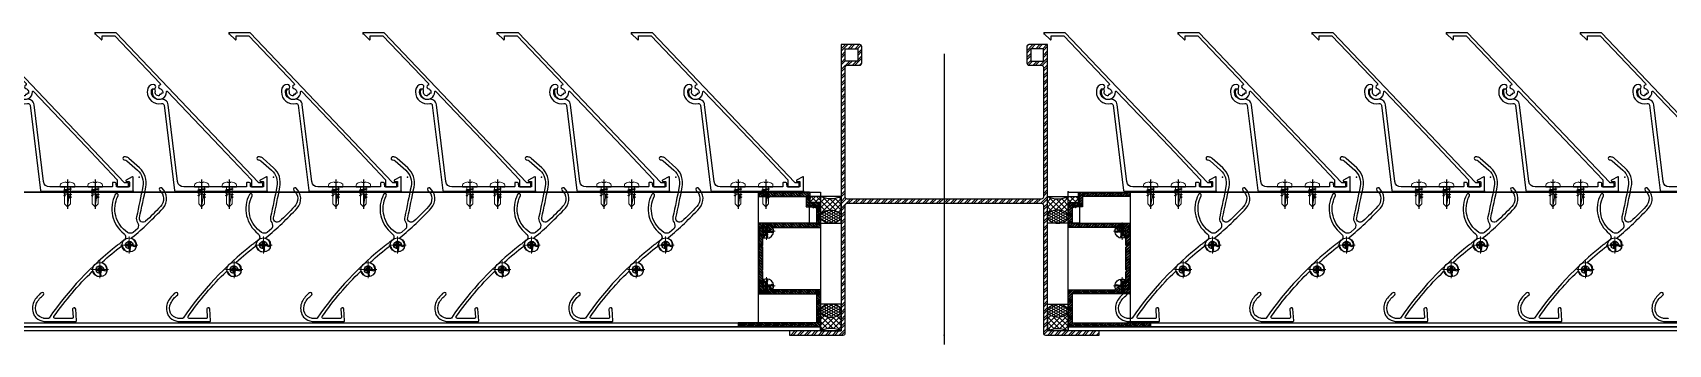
# Model space of a CAD drawing. Header units: millimetres. Extents: x -1379 to 1385823, y -4884429 to 548763.
# Drawn here: x 406827 to 407620, y -2330129 to -2329977 of the extents above; entities that cross this region are included whole.
import ezdxf

# ---------------------------------------------------------------- set-up
doc = ezdxf.new("R2010")
doc.units = ezdxf.units.MM
doc.set_wipeout_variables(frame=1)
doc.linetypes.add('CENTER', pattern=[50.8, 31.75, -6.35, 6.35, -6.35])
for name, color, linetype in [('010 - ASPG_ACCESSORIES_MAIN_COLOR_1', 7, 'Continuous'), ('010 - ASPG_EXTR_DEF_SUB', 7, 'Continuous'), ('010 - ASPG_EXTR_MAIN_COLOR_2', 7, 'Continuous'), ('010 - ASPG_FASTERN_DEF_SUB', 7, 'Continuous'), ('010 - ASPG_FRAMING_CUT_COLOR_4', 7, 'Continuous'), ('010 - ASPG_FRAMING_DEF_SUB', 7, 'Continuous'), ('010 - ASPG_FRAMING_HATCH_', 7, 'Continuous'), ('010 - ASPG_FRAMING_MAIN_COLOR_2', 7, 'Continuous'), ('010 - ASPG_FRAMING_SUB_COLOR_2', 7, 'Continuous'), ('010 - ASPG_FRAMING_WIPEOUT_', 7, 'Continuous'), ('BOLT & SCREW', 7, 'Continuous'), ('Center Line', 7, 'CENTER')]:
    doc.layers.add(name, color=color, linetype=linetype)
doc.layers.add('12-GRID', color=7, linetype='CENTER', lineweight=13)
doc.layers.add('SCREW', color=7, linetype='Continuous', lineweight=5)
pattern_1 = [(270, (1257419.24324, -520041.6224), (0.65495992507, -1.1344238721), [0.7562825814, -1.5125651628]), (30, (1257419.24324, -520041.6224), (0.65495992936, 1.1344238696), [0.7562825814, -1.5125651628]), (330, (1257419.24324, -520041.6224), (1.30991985442, -2.48e-09), [-1.5125651628, 0.7562825814])]
pattern_2 = [(315, (1257419.4929, -520021.6224), (1.3369313545, 1.3369313545), []), (45, (1257419.4929, -520021.6224), (-1.3369313545, 1.3369313545), [])]
pattern_3 = [(270, (1257419.4425, -520043.9224), (0.65495992507, -1.1344238721), [0.7562825814, -1.5125651628]), (30, (1257419.4425, -520043.9224), (0.65495992936, 1.1344238696), [0.7562825814, -1.5125651628]), (330, (1257419.4425, -520043.9224), (1.30991985442, -2.48e-09), [-1.5125651628, 0.7562825814])]
pattern_4 = [(315, (1257419.1929, -520023.9224), (1.3369313545, 1.3369313545), []), (45, (1257419.1929, -520023.9224), (-1.3369313545, 1.3369313545), [])]

# ---------------------------------------------------------------- blocks, each defined once
blk = doc.blocks.new('*U3530')
at = {"layer": '12-GRID', "color": 7, "linetype": 'CENTER'}
for p, q in [((0, -6.2), (0, 2.2)), ((-4.2, -2), (4.2, -2))]:
    blk.add_line(p, q, dxfattribs=at)
at = {"layer": 'BOLT & SCREW', "color": 7}
for p, q in [((-0.55, -1.77), (-1.77, -1.56)), ((-0.55, -2.23), (-1.77, -2.44)), ((-0.46, -1.77), (-0.88, -1.56)), ((-0.46, -2.23), (-0.88, -2.44)), ((-0.23, -1.45), (-0.44, -0.23)), ((-0.23, -1.54), (-0.44, -1.12)), ((-0.23, -2.46), (-0.44, -2.88)), ((-0.23, -2.55), (-0.44, -3.77)), ((0.23, -1.45), (0.44, -0.23)), ((0.23, -1.54), (0.44, -1.12)), ((0.44, -2.88), (0.23, -2.46)), ((0.23, -2.55), (0.44, -3.77)), ((0.46, -1.77), (0.88, -1.56)), ((0.46, -2.23), (0.88, -2.44)), ((0.55, -1.77), (1.77, -1.56)), ((0.55, -2.23), (1.77, -2.44))]:
    blk.add_line(p, q, dxfattribs=at)
for points in [[(-1.77, -1.56), (-0.88, -1.56, 0.414214), (-0.44, -1.12), (-0.44, -0.23), (0.44, -0.23), (0.44, -1.12, 0.414214), (0.88, -1.56), (1.77, -1.56), (1.77, -2.44), (0.88, -2.44, 0.414214), (0.44, -2.88), (0.44, -3.77), (-0.44, -3.77), (-0.44, -2.88, 0.414214), (-0.88, -2.44), (-1.77, -2.44)], [(0.23, -2.46, -0.414214), (0.46, -2.23), (0.55, -2.23), (0.55, -1.77), (0.46, -1.77, -0.414214), (0.23, -1.54), (0.23, -1.45), (-0.23, -1.45), (-0.23, -1.54, -0.414214), (-0.46, -1.77), (-0.55, -1.77), (-0.55, -2.23), (-0.46, -2.23, -0.414214), (-0.23, -2.46), (-0.23, -2.55), (0.23, -2.55)]]:
    blk.add_lwpolyline(points, format="xyb", close=True, dxfattribs=at)
blk.add_circle((0, -2), 3.5, dxfattribs=at)
blk = doc.blocks.new('000_ASPG_TYP_FILES_20260218-010703_FRAME_EXTR_')
at = {"layer": '010 - ASPG_FRAMING_HATCH_'}
h = blk.add_hatch(dxfattribs=at)
h.set_pattern_fill('ANSI32', scale=0.1, angle=180)
edge = h.paths.add_edge_path()
edge.add_line((2, 16), (2, 2))
edge.add_line((2, 2), (39.7, 2))
edge.add_arc((39.7, 1.7), 0.3, 0, 90, ccw=False)
edge.add_line((40, 1.7), (40, 0.3))
edge.add_arc((39.7, 0.3), 0.3, -90, 0, ccw=False)
edge.add_line((39.7, 0), (0.3, 0))
edge.add_arc((0.3, 0.3), 0.3, 180, 270, ccw=False)
edge.add_line((0, 0.3), (0, 17.7))
edge.add_arc((0.3, 17.7), 0.3, 90, 180, ccw=False)
edge.add_line((0.3, 18), (22.56, 18))
edge.add_arc((22.56, 18.5), 0.5, 270, 380.20955)
edge.add_arc((26.17, 19.83), 3.35, 182.06379, 200.20955, ccw=False)
edge.add_arc((23.58, 19.74), 0.76, 2.06379, 182.06379, ccw=False)
edge.add_arc((26.17, 19.83), 1.83, 182.06379, 447.93621)
edge.add_arc((26.26, 22.42), 0.76, 87.93621, 267.93621, ccw=False)
edge.add_arc((26.17, 19.83), 3.35, 69.79045, 87.93621, ccw=False)
edge.add_arc((27.5, 23.44), 0.5, 249.79045, 360)
edge.add_line((28, 23.44), (28, 26.68))
edge.add_line((28, 26.68), (28.5, 27.18))
edge.add_line((28.5, 27.18), (28, 27.68))
edge.add_line((28, 27.68), (28, 38.62))
edge.add_line((28, 38.62), (28.5, 39.12))
edge.add_line((28.5, 39.12), (28, 39.62))
edge.add_line((28, 39.62), (28, 42.86))
edge.add_arc((27.5, 42.86), 0.5, 0, 110.20955)
edge.add_arc((26.17, 46.47), 3.35, 272.06379, 290.20955, ccw=False)
edge.add_arc((26.26, 43.88), 0.76, 92.06379, 272.06379, ccw=False)
edge.add_arc((26.17, 46.47), 1.83, 272.06379, 537.93621)
edge.add_arc((23.58, 46.56), 0.76, 177.93621, 357.93621, ccw=False)
edge.add_arc((26.17, 46.47), 3.35, 159.79045, 177.93621, ccw=False)
edge.add_arc((22.56, 47.8), 0.5, 339.79045, 450)
edge.add_line((22.56, 48.3), (0.3, 48.3))
edge.add_arc((0.3, 48.6), 0.3, 180, 270, ccw=False)
edge.add_line((0, 48.6), (0, 60))
edge.add_arc((0.3, 60), 0.3, 90, 180, ccw=False)
edge.add_line((0.3, 60.3), (5, 60.3))
edge.add_line((5, 60.3), (5, 65))
edge.add_arc((5.3, 65), 0.3, 90, 180, ccw=False)
edge.add_line((5.3, 65.3), (30, 65.3))
edge.add_line((30, 65.3), (30, 63.6))
edge.add_arc((29.7, 63.6), 0.3, -90, 0, ccw=False)
edge.add_line((29.7, 63.3), (7.3, 63.3))
edge.add_arc((7.3, 63), 0.3, 90, 180)
edge.add_line((7, 63), (7, 58.3))
edge.add_line((7, 58.3), (2.3, 58.3))
edge.add_arc((2.3, 58), 0.3, 90, 180)
edge.add_line((2, 58), (2, 50.6))
edge.add_arc((2.3, 50.6), 0.3, 180, 270)
edge.add_line((2.3, 50.3), (29.7, 50.3))
edge.add_arc((29.7, 50), 0.3, 0, 90, ccw=False)
edge.add_line((30, 50), (30, 26.68))
edge.add_line((30, 26.68), (30, 16.3))
edge.add_arc((29.7, 16.3), 0.3, -90, 0, ccw=False)
edge.add_line((29.7, 16), (2, 16))
at = {"layer": '010 - ASPG_FRAMING_CUT_COLOR_4', "color": 7}
blk.add_lwpolyline([(2, 16), (2, 2), (39.7, 2, -0.414214), (40, 1.7), (40, 0.3, -0.414214), (39.7, 0), (0.3, 0, -0.414214), (0, 0.3), (0, 17.7, -0.414214), (0.3, 18), (22.56, 18, 0.52173), (23.03, 18.67, -0.079342), (22.82, 19.71, -1), (24.34, 19.76, 2.296346), (26.24, 21.66, -1), (26.29, 23.18, -0.079342), (27.33, 22.97, 0.52173), (28, 23.44), (28, 26.68), (28.5, 27.18), (28, 27.68), (28, 38.62), (28.5, 39.12), (28, 39.62), (28, 42.86, 0.52173), (27.33, 43.33, -0.079342), (26.29, 43.12, -1), (26.24, 44.64, 2.296346), (24.34, 46.54, -1), (22.82, 46.59, -0.079342), (23.03, 47.63, 0.52173), (22.56, 48.3), (0.3, 48.3, -0.414214), (0, 48.6), (0, 60, -0.414214), (0.3, 60.3), (5, 60.3), (5, 65, -0.414214), (5.3, 65.3), (30, 65.3), (30, 63.6, -0.414214), (29.7, 63.3), (7.3, 63.3, 0.414214), (7, 63), (7, 58.3), (2.3, 58.3, 0.414214), (2, 58), (2, 50.6, 0.414214), (2.3, 50.3), (29.7, 50.3, -0.414214), (30, 50), (30, 26.68), (30, 16.3, -0.414214), (29.7, 16)], format="xyb", close=True, dxfattribs=at)
at = {"color": 7}
for p in [(26.17, 48.47), (26.17, 21.83)]:
    blk.add_blockref('*U3530', p, dxfattribs=at)
blk = doc.blocks.new('*U3143')
at = {"layer": '010 - ASPG_FRAMING_HATCH_', "transparency": 33554585}
h = blk.add_hatch(dxfattribs=at)
h.set_pattern_fill('ANSI32', scale=0.25)
edge = h.paths.add_edge_path()
edge.add_line((2, -50), (2, -75))
edge.add_line((2, -75), (0, -75))
edge.add_line((0, -75), (0, -49))
edge.add_arc((1, -49), 1, 90, 180, ccw=False)
edge.add_line((1, -48), (63, -48))
edge.add_arc((63, -47), 1, 270, 360)
edge.add_line((64, -47), (64, 47))
edge.add_arc((63, 47), 1, 0, 90)
edge.add_line((63, 48), (1, 48))
edge.add_arc((1, 49), 1, 180, 270, ccw=False)
edge.add_line((0, 49), (0, 75))
edge.add_line((0, 75), (2, 75))
edge.add_line((2, 75), (2, 50))
edge.add_line((2, 50), (141, 50))
edge.add_line((141, 50), (141, 41))
edge.add_arc((140, 41), 1, 270, 360, ccw=False)
edge.add_line((140, 40), (132, 40))
edge.add_arc((132, 41), 1, 180, 270, ccw=False)
edge.add_line((131, 41), (131, 47))
edge.add_arc((130, 47), 1, 0, 90)
edge.add_line((130, 48), (67, 48))
edge.add_arc((67, 47), 1, 90, 180)
edge.add_line((66, 47), (66, -47))
edge.add_arc((67, -47), 1, 180, 270)
edge.add_line((67, -48), (130, -48))
edge.add_arc((130, -47), 1, 270, 360)
edge.add_line((131, -47), (131, -41))
edge.add_arc((132, -41), 1, 90, 180, ccw=False)
edge.add_line((132, -40), (140, -40))
edge.add_arc((140, -41), 1, 0, 90, ccw=False)
edge.add_line((141, -41), (141, -50))
edge.add_line((141, -50), (2, -50))
h.paths.add_polyline_path([(139, 48), (139, 42), (133, 42), (133, 48)], flags=16)
h.paths.add_polyline_path([(139, -48), (139, -42), (133, -42), (133, -48)], flags=16)
at = {"layer": '010 - ASPG_FRAMING_HATCH_'}
h = blk.add_hatch(dxfattribs=at)
h.set_pattern_fill('ANSI37', scale=0.595498, angle=-90)
h.set_pattern_definition(pattern_2)
edge = h.paths.add_edge_path()
edge.add_ellipse((57.77, 55), major_axis=(0, -5), ratio=0.644482, start_angle=0, end_angle=180)
edge.add_line((57.77, 60), (62, 60))
edge.add_arc((62, 60.3), 0.3, -90, 0)
edge.add_line((62.3, 60.3), (62.3, 61))
edge.add_line((62.3, 61), (61.8, 61.5))
edge.add_line((61.8, 61.5), (62.3, 62))
edge.add_line((62.3, 62), (61.8, 62.5))
edge.add_line((61.8, 62.5), (62.3, 63))
edge.add_line((62.3, 63), (61.8, 63.5))
edge.add_line((61.8, 63.5), (62.3, 64))
edge.add_line((62.3, 64), (62.3, 65))
edge.add_line((62.3, 65), (63.3, 65))
edge.add_line((63.3, 65), (63.8, 65.5))
edge.add_line((63.8, 65.5), (64.3, 65))
edge.add_line((64.3, 65), (64.8, 65.5))
edge.add_line((64.8, 65.5), (65.3, 65))
edge.add_line((65.3, 65), (65.8, 65.5))
edge.add_line((65.8, 65.5), (66.3, 65))
edge.add_line((66.3, 65), (67, 65))
edge.add_arc((67, 65.3), 0.3, -90, 0)
edge.add_line((67.3, 65.3), (67.3, 60))
edge.add_arc((77.2, 55), 11.09, 153.20373, 206.79627)
edge.add_line((67.3, 50), (57.77, 50))
h = blk.add_hatch(dxfattribs=at)
h.set_pattern_fill('ANSI37', scale=0.595498, angle=-90)
h.set_pattern_definition(pattern_4)
edge = h.paths.add_edge_path()
edge.add_ellipse((11.53, 55), major_axis=(0, -5), ratio=0.644482, start_angle=180, end_angle=360, ccw=False)
edge.add_line((11.53, 60), (2, 60))
edge.add_arc((-7.9, 55), 11.09, -26.79627, 26.79627, ccw=False)
edge.add_line((2, 50), (11.53, 50))
h = blk.add_hatch(dxfattribs=at)
h.set_pattern_fill('HONEY', scale=0.238199, angle=-90)
h.set_pattern_definition(pattern_3)
edge = h.paths.add_edge_path()
edge.add_ellipse((11.78, 55), major_axis=(0, -5), ratio=0.644482, start_angle=0, end_angle=360, ccw=False)
h = blk.add_hatch(dxfattribs=at)
h.set_pattern_fill('HONEY', scale=0.238199, angle=-90)
h.set_pattern_definition(pattern_1)
edge = h.paths.add_edge_path()
edge.add_ellipse((57.52, 55), major_axis=(0, -5), ratio=0.644482, start_angle=0, end_angle=360)
h = blk.add_hatch(dxfattribs=at)
h.set_pattern_fill('ANSI37', scale=0.595498, angle=-90)
h.set_pattern_definition(pattern_4)
edge = h.paths.add_edge_path()
edge.add_ellipse((11.53, -55), major_axis=(0, 5), ratio=0.644482, start_angle=0, end_angle=180)
edge.add_line((11.53, -60), (2, -60))
edge.add_arc((-7.9, -55), 11.09, 333.20373, 386.79627)
edge.add_line((2, -50), (11.53, -50))
h = blk.add_hatch(dxfattribs=at)
h.set_pattern_fill('HONEY', scale=0.238199, angle=-90)
h.set_pattern_definition(pattern_3)
edge = h.paths.add_edge_path()
edge.add_ellipse((11.78, -55), major_axis=(0, 5), ratio=0.644482, start_angle=0, end_angle=360)
h = blk.add_hatch(dxfattribs=at)
h.set_pattern_fill('HONEY', scale=0.238199, angle=-90)
h.set_pattern_definition(pattern_1)
edge = h.paths.add_edge_path()
edge.add_ellipse((57.52, -55), major_axis=(0, 5), ratio=0.644482, start_angle=0, end_angle=360, ccw=False)
h = blk.add_hatch(dxfattribs=at)
h.set_pattern_fill('ANSI37', scale=0.595498, angle=-90)
h.set_pattern_definition(pattern_2)
edge = h.paths.add_edge_path()
edge.add_ellipse((57.77, -55), major_axis=(0, 5), ratio=0.644482, start_angle=180, end_angle=360, ccw=False)
edge.add_line((57.77, -60), (62, -60))
edge.add_arc((62, -60.3), 0.3, 360, 450, ccw=False)
edge.add_line((62.3, -60.3), (62.3, -61))
edge.add_line((62.3, -61), (61.8, -61.5))
edge.add_line((61.8, -61.5), (62.3, -62))
edge.add_line((62.3, -62), (61.8, -62.5))
edge.add_line((61.8, -62.5), (62.3, -63))
edge.add_line((62.3, -63), (61.8, -63.5))
edge.add_line((61.8, -63.5), (62.3, -64))
edge.add_line((62.3, -64), (62.3, -65))
edge.add_line((62.3, -65), (63.3, -65))
edge.add_line((63.3, -65), (63.8, -65.5))
edge.add_line((63.8, -65.5), (64.3, -65))
edge.add_line((64.3, -65), (64.8, -65.5))
edge.add_line((64.8, -65.5), (65.3, -65))
edge.add_line((65.3, -65), (65.8, -65.5))
edge.add_line((65.8, -65.5), (66.3, -65))
edge.add_line((66.3, -65), (67, -65))
edge.add_arc((67, -65.3), 0.3, 360, 450, ccw=False)
edge.add_line((67.3, -65.3), (67.3, -60))
edge.add_arc((77.2, -55), 11.09, 153.20373, 206.79627, ccw=False)
edge.add_line((67.3, -50), (57.77, -50))
at = {"layer": '010 - ASPG_FASTERN_DEF_SUB', "color": 7}
blk.add_point((0, 0), dxfattribs=at)
at = {"layer": '010 - ASPG_FRAMING_CUT_COLOR_4', "color": 7}
blk.add_lwpolyline([(2, -50), (2, -75), (0, -75), (0, -49, -0.414214), (1, -48), (63, -48, 0.414214), (64, -47), (64, 47, 0.414214), (63, 48), (1, 48, -0.414214), (0, 49), (0, 75), (2, 75), (2, 50), (141, 50), (141, 41, -0.414214), (140, 40), (132, 40, -0.414214), (131, 41), (131, 47, 0.414214), (130, 48), (67, 48, 0.414214), (66, 47), (66, -47, 0.414214), (67, -48), (130, -48, 0.414214), (131, -47), (131, -41, -0.414214), (132, -40), (140, -40, -0.414214), (141, -41), (141, -50)], format="xyb", close=True, dxfattribs=at)
for points in [[(139, 48), (139, 42), (133, 42), (133, 48)], [(139, -48), (139, -42), (133, -42), (133, -48)]]:
    blk.add_lwpolyline(points, close=True, dxfattribs=at)
at = {"layer": '010 - ASPG_FRAMING_DEF_SUB', "color": 7, "transparency": 33554508}
blk.add_line((136.5, 0), (-4.5, 0), dxfattribs=at)
at = {"layer": '010 - ASPG_FRAMING_DEF_SUB', "color": 7, "transparency": 33554457}
for points in [[(54.3, 50), (67.3, 50), (67.3, 65.5), (54.3, 65.5)], [(2, 50), (15, 50), (15, 60), (2, 60)], [(2, -50), (15, -50), (15, -60), (2, -60)], [(54.3, -50), (67.3, -50), (67.3, -65.5), (54.3, -65.5)]]:
    blk.add_lwpolyline(points, close=True, dxfattribs=at)
at = {"layer": '010 - ASPG_FRAMING_SUB_COLOR_2', "color": 7}
for points in [[(57.52, 50), (67.3, 50, -0.238199), (67.3, 60), (67.3, 65.3, -0.414214), (67, 65), (66.3, 65), (65.8, 65.5), (65.3, 65), (64.8, 65.5), (64.3, 65), (63.8, 65.5), (63.3, 65), (62.3, 65), (62.3, 64), (61.8, 63.5), (62.3, 63), (61.8, 62.5), (62.3, 62), (61.8, 61.5), (62.3, 61), (62.3, 60.3, -0.414214), (62, 60), (57.52, 60)], [(11.78, 50), (2, 50, 0.238199), (2, 60), (11.78, 60)], [(11.78, -50), (2, -50, -0.238199), (2, -60), (11.78, -60)], [(57.52, -50), (67.3, -50, 0.238199), (67.3, -60), (67.3, -65.3, 0.414214), (67, -65), (66.3, -65), (65.8, -65.5), (65.3, -65), (64.8, -65.5), (64.3, -65), (63.8, -65.5), (63.3, -65), (62.3, -65), (62.3, -64), (61.8, -63.5), (62.3, -63), (61.8, -62.5), (62.3, -62), (61.8, -61.5), (62.3, -61), (62.3, -60.3, 0.414214), (62, -60), (57.52, -60)]]:
    blk.add_lwpolyline(points, format="xyb", dxfattribs=at)
at = {"layer": '010 - ASPG_FRAMING_SUB_COLOR_2', "color": 7, "extrusion": (0, 0, -1)}
for centre, major_axis in [((11.78, 55), (0, -5)), ((57.52, -55), (0, 5))]:
    blk.add_ellipse(centre, major_axis=major_axis, ratio=0.644482, dxfattribs=at)
at = {"layer": '010 - ASPG_FRAMING_SUB_COLOR_2', "color": 7}
for centre, major_axis in [((57.52, 55), (0, -5)), ((11.78, -55), (0, 5))]:
    blk.add_ellipse(centre, major_axis=major_axis, ratio=0.644482, dxfattribs=at)
blk = doc.blocks.new('PZG35-9D5')
at = {"layer": 'Center Line', "color": 7}
blk.add_line((0, 3.73), (0, -10.53), dxfattribs=at)
at = {"layer": 'SCREW', "color": 7}
for p, q in [((-1.4, 0), (-1.4, -1.09)), ((1.4, 0), (1.4, -0.59)), ((-1.85, -1.4), (1.85, -0.9)), ((-1.85, -1.4), (-1.4, -1.09)), ((-1.85, -1.4), (-1.4, -1.71)), ((-1.85, -2.7), (1.85, -2.2)), ((-1.85, -2.7), (-1.4, -2.39)), ((-1.85, -2.7), (-1.4, -3.01)), ((-1.85, -4), (-1.4, -3.69)), ((-1.85, -4), (-0.99, -3.88)), ((-1.85, -4), (-1.4, -4.31)), ((-1.4, -1.09), (1.4, -0.59)), ((-1.4, -1.71), (1.4, -1.21)), ((-1.4, -1.71), (-1.4, -2.39)), ((-1.4, -2.39), (1.4, -1.89)), ((-1.4, -3.01), (1.4, -2.51)), ((-1.4, -3.01), (-1.4, -3.69)), ((-1.4, -3.69), (-0.84, -3.59)), ((-1.4, -4.31), (-1.18, -4.27)), ((-1.4, -4.31), (-1.4, -8.1)), ((0.56, -3.34), (1.4, -3.19)), ((0.71, -3.65), (1.85, -3.5)), ((0.71, -3.93), (1.4, -3.81)), ((0.71, -4.61), (1.4, -4.49)), ((0.71, -4.95), (1.85, -4.8)), ((0.71, -5.23), (1.4, -5.11)), ((1.85, -0.9), (1.4, -0.59)), ((1.85, -0.9), (1.4, -1.21)), ((1.4, -1.21), (1.4, -1.89)), ((1.85, -2.2), (1.4, -1.89)), ((1.85, -2.2), (1.4, -2.51)), ((1.4, -2.51), (1.4, -3.19)), ((1.85, -3.5), (1.4, -3.19)), ((1.85, -3.5), (1.4, -3.81)), ((1.4, -3.81), (1.4, -4.49)), ((1.85, -4.8), (1.4, -4.49)), ((1.85, -4.8), (1.4, -5.11)), ((1.4, -5.11), (1.4, -8.1)), ((0, -9.5), (-1.4, -8.1)), ((0, -9.5), (1.4, -8.1))]:
    blk.add_line(p, q, dxfattribs=at)
blk.add_lwpolyline([(0, -9.5), (0.71, -5.23), (0.71, -3.6, 0.417657), (0.41, -3.3, 0.108102), (-0.84, -3.59), (-1.4, -4.7)], format="xyb", dxfattribs=at)
blk = doc.blocks.new('*U3139')
at = {"layer": 'SCREW', "color": 7}
blk.add_lwpolyline([(3.03, 1.78, 0.09906), (0.8, 2.55), (0.8, 2.27), (-0.8, 2.27), (-0.8, 2.55, 0.09906), (-3.03, 1.78, 0.266588), (-3.5, 0.96), (-3.5, 0.2, 0.414214), (-3.3, 0), (3.3, 0, 0.414214), (3.5, 0.2), (3.5, 0.96, 0.266588)], format="xyb", close=True, dxfattribs=at)
blk.add_blockref('PZG35-9D5', (0, 0), dxfattribs=at)
blk = doc.blocks.new('*U3144')
at = {"color": 7}
blk.add_point((0, 0), dxfattribs=at)
at = {"layer": '010 - ASPG_ACCESSORIES_MAIN_COLOR_1', "color": 7}
blk.add_lwpolyline([(-39.7, -0.6, 0.414214), (-40, -0.9), (-40, -7.37, 0.57735), (-39.65, -7.57), (-36.64, -5.83, 0.767327), (-36.79, -5.3), (-37.9, -5.3, -0.414214), (-38.2, -5), (-38.2, -2.8, -0.414214), (-38, -2.6), (-32.18, -2.6, -0.388879), (-31.98, -2.78), (-31.85, -4.34, 0.388879), (-31.35, -4.8), (-30.3, -4.8, 0.414214), (-30, -4.5), (-30, -2.9, -0.414214), (-29.7, -2.6), (0.41, -2.6, -0.378969), (3.39, -5.24), (7.95, -42.52, 0.446593), (11.62, -45.08, -0.489802), (16.08, -48.68), (16.06, -49.36, -0.18248), (15.8, -50.02, -0.267949), (15.33, -50.17, 1.122115), (15.1, -52.34, 0.405004), (18.06, -49.4), (18.08, -48.72, 0.489805), (11.16, -43.13, -0.446597), (9.94, -42.28), (4.87, -0.85, 0.364176), (4.57, -0.6)], format="xyb", close=True, dxfattribs=at)
at = {"layer": '010 - ASPG_EXTR_DEF_SUB', "color": 7}
for p in [(-40, -0.5), (43.44, -76.9), (43.44, -77.5)]:
    blk.add_point(p, dxfattribs=at)
at = {"layer": '010 - ASPG_EXTR_MAIN_COLOR_2', "color": 7}
blk.add_lwpolyline([(11.37, -48.15), (11.47, -47.44), (12.18, -47.56), (12.29, -46.79, -0.535538), (14.19, -49.17, 0.991572), (15.66, -49.58, 1.157025), (8.79, -48.77, -0.688558), (8.27, -48.99), (-17.14, -22.17), (-32.34, -6.13), (-32.34, -2.9, 0.414312), (-32.64, -2.6), (-37.54, -2.6, 0.414116), (-37.84, -2.9), (-37.84, -4.3, 0.414214), (-37.54, -4.6), (-35.99, -4.6, -0.205895), (-35.77, -4.69), (33.23, -77.5), (43.14, -77.5, 0.668179), (43.36, -76.99), (40.52, -74.15, 0.668179), (40.01, -74.36), (40.01, -76), (33.87, -76), (11.86, -52.78, -0.558354), (12.08, -51.95, 0.766275), (12.04, -50.39, -0.438583), (10.71, -48.05)], format="xyb", close=True, dxfattribs=at)
at = {"layer": 'SCREW', "color": 7, "rotation": 180}
for p in [(-21.65, -2.5), (-8.24, -2.5)]:
    blk.add_blockref('*U3139', p, dxfattribs=at)
blk = doc.blocks.new('*U3052')
at = {"color": 7}
blk.add_wipeout([(1440, 4), (60, 4), (60, 69.3), (1440, 69.3)], dxfattribs=at).dxf.layer = '010 - ASPG_FRAMING_WIPEOUT_'
blk.add_point((60, 69.5), dxfattribs=at)
at = {"layer": '010 - ASPG_FRAMING_MAIN_COLOR_2', "color": 7}
blk.add_lwpolyline([(1410, 69.3), (90, 69.3), (90, 6), (1410, 6)], close=True, dxfattribs=at)
at = {"layer": '010 - ASPG_FRAMING_SUB_COLOR_2', "color": 7}
for points in [[(1440, 4), (60, 4), (60, 69.3), (1440, 69.3)], [(60, 2), (60, 4), (1440, 4), (1440, 2)]]:
    blk.add_lwpolyline(points, close=True, dxfattribs=at)
at = {"color": 7, "rotation": 180}
for p in [(91.77, 69.3), (156.77, 69.3), (221.77, 69.3), (286.77, 69.3), (351.77, 69.3), (1066.77, 69.3), (1131.77, 69.3), (1196.77, 69.3), (1261.77, 69.3), (1326.77, 69.3), (1391.77, 69.3)]:
    blk.add_blockref('*U3144', p, dxfattribs=at)
at = {"color": 7, "transparency": 33554559, "xscale": -1, "rotation": 270}
for p in [(0, 0), (1500, 0)]:
    blk.add_blockref('*U3143', p, dxfattribs=at)
at = {"color": 7}
blk.add_blockref('000_ASPG_TYP_FILES_20260218-010703_FRAME_EXTR_', (60, 4), dxfattribs=at)
at = {"color": 7, "xscale": -1}
blk.add_blockref('000_ASPG_TYP_FILES_20260218-010703_FRAME_EXTR_', (1440, 4), dxfattribs=at)
blk = doc.blocks.new('C-1-IV01_REV00_20260605-140059_LOPF_ASPG')
at = {"color": 7}
blk.add_blockref('*U3052', (3165, -960), dxfattribs=at)
blk.add_blockref('*U3052', (4665, -960), dxfattribs=at)
blk = doc.blocks.new('*U3138')
at = {"layer": '12-GRID', "color": 7, "linetype": 'CENTER'}
for p, q in [((0, -6.2), (0, 2.2)), ((-4.2, -2), (4.2, -2))]:
    blk.add_line(p, q, dxfattribs=at)
at = {"layer": 'BOLT & SCREW', "color": 7}
for p, q in [((-0.55, -1.77), (-1.77, -1.56)), ((-0.55, -2.23), (-1.77, -2.44)), ((-0.46, -1.77), (-0.88, -1.56)), ((-0.46, -2.23), (-0.88, -2.44)), ((-0.23, -1.45), (-0.44, -0.23)), ((-0.23, -1.54), (-0.44, -1.12)), ((-0.23, -2.46), (-0.44, -2.88)), ((-0.23, -2.55), (-0.44, -3.77)), ((0.23, -1.45), (0.44, -0.23)), ((0.23, -1.54), (0.44, -1.12)), ((0.44, -2.88), (0.23, -2.46)), ((0.23, -2.55), (0.44, -3.77)), ((0.46, -1.77), (0.88, -1.56)), ((0.46, -2.23), (0.88, -2.44)), ((0.55, -1.77), (1.77, -1.56)), ((0.55, -2.23), (1.77, -2.44))]:
    blk.add_line(p, q, dxfattribs=at)
for points in [[(-1.77, -1.56), (-0.88, -1.56, 0.414214), (-0.44, -1.12), (-0.44, -0.23), (0.44, -0.23), (0.44, -1.12, 0.414214), (0.88, -1.56), (1.77, -1.56), (1.77, -2.44), (0.88, -2.44, 0.414214), (0.44, -2.88), (0.44, -3.77), (-0.44, -3.77), (-0.44, -2.88, 0.414214), (-0.88, -2.44), (-1.77, -2.44)], [(0.23, -2.46, -0.414214), (0.46, -2.23), (0.55, -2.23), (0.55, -1.77), (0.46, -1.77, -0.414214), (0.23, -1.54), (0.23, -1.45), (-0.23, -1.45), (-0.23, -1.54, -0.414214), (-0.46, -1.77), (-0.55, -1.77), (-0.55, -2.23), (-0.46, -2.23, -0.414214), (-0.23, -2.46), (-0.23, -2.55), (0.23, -2.55)]]:
    blk.add_lwpolyline(points, format="xyb", close=True, dxfattribs=at)
blk.add_circle((0, -2), 3.5, dxfattribs=at)
blk = doc.blocks.new('*U3024')
at = {"layer": '010 - ASPG_EXTR_DEF_SUB', "color": 7}
for p in [(0, 0), (65, 0), (130, 0), (195, 0), (260, 0), (1040, 0), (1105, 0), (1170, 0), (1235, 0)]:
    blk.add_point(p, dxfattribs=at)
at = {"layer": '010 - ASPG_EXTR_MAIN_COLOR_2', "color": 7}
for points in [[(30.76, 70.07, 0.433659), (30.46, 69.75), (30.84, 63.96, 0.082069), (30.86, 63.87, 0.720654), (32.33, 63.97, 0.079224), (32.34, 64.07), (32.07, 68.14, -0.433659), (32.47, 68.57), (40.86, 68.57, -0.607385), (41.35, 67.62, -0.045829), (22.78, 45.76, -0.560492), (22.29, 45.89, 0.31786), (19.21, 48.24, 0.953288), (19.08, 46.72, -2.423004), (17.26, 44.89, 0.952315), (15.74, 44.76, 0.300821), (17.89, 41.76, -0.560492), (17.98, 41.25, -0.019425), (8.62, 33.46, -0.552501), (8.15, 33.64, 0.344461), (4.99, 36.3, 0.952015), (4.86, 34.78, -2.423186), (3.04, 32.95, 0.952015), (1.52, 32.82, 0.2854), (3.49, 29.89, -0.553378), (3.56, 29.38, 0.030674), (-11.54, 15.06, 0.4171), (-10.89, 5.27, 0.935553), (-9.9, 6.41, -0.43441), (-10.2, 14.29, -0.014998), (-3.08, 21.45, -0.738349), (-0.08, 19.76, 0.004917), (-3.19, 4.8, 0.263611), (-0.12, -4.46), (5, -9.08, 0.125884), (6.27, -9.75, 0.044275), (7.09, -9.87, 1.107655), (7.13, -8.33, -0.215596), (6.02, -7.99), (0.89, -3.35, -0.263611), (-1.72, 4.51, -0.004855), (1.34, 19.26, 0.23396), (0.82, 21.95, -0.24081), (0.71, 24.9, -0.104157), (0.78, 25), (2.99, 26.93, -0.229021), (5.7, 26.89, -0.381721), (10.27, 9.07, 0.977382), (11.62, 8.41, 0.361105), (7.41, 27.5, -0.496126), (7.44, 30.69, 0.003188), (9.06, 31.9, -0.002827), (10.56, 33.07, 0.077048), (43.74, 68.44, -0.247674), (43.99, 68.57), (45.98, 68.57, -0.044131), (46.47, 68.5, -0.125846), (48.96, 67.21, -0.098851), (49.82, 66.03, -0.205828), (49.79, 61.2, -0.115116), (46.37, 57.18, 0.822373), (47.46, 56.1, 0.109185), (51.15, 60.56, 0.208323), (51.19, 66.64, 0.100528), (49.97, 68.32, 0.145116), (46.29, 70.07)], [(95.76, 70.07, 0.433659), (95.46, 69.75), (95.84, 63.96, 0.082069), (95.86, 63.87, 0.720654), (97.33, 63.97, 0.079224), (97.34, 64.07), (97.07, 68.14, -0.433659), (97.47, 68.57), (105.86, 68.57, -0.607385), (106.35, 67.62, -0.045829), (87.78, 45.76, -0.560492), (87.29, 45.89, 0.31786), (84.21, 48.24, 0.953288), (84.08, 46.72, -2.423004), (82.26, 44.89, 0.952315), (80.74, 44.76, 0.300821), (82.89, 41.76, -0.560492), (82.98, 41.25, -0.019425), (73.62, 33.46, -0.552501), (73.15, 33.64, 0.344461), (69.99, 36.3, 0.952015), (69.86, 34.78, -2.423186), (68.04, 32.95, 0.952015), (66.52, 32.82, 0.2854), (68.49, 29.89, -0.553378), (68.56, 29.38, 0.030674), (53.46, 15.06, 0.4171), (54.11, 5.27, 0.935553), (55.1, 6.41, -0.43441), (54.8, 14.29, -0.014998), (61.92, 21.45, -0.738349), (64.92, 19.76, 0.004917), (61.81, 4.8, 0.263611), (64.88, -4.46), (70, -9.08, 0.125884), (71.27, -9.75, 0.044275), (72.09, -9.87, 1.107655), (72.13, -8.33, -0.215596), (71.02, -7.99), (65.89, -3.35, -0.263611), (63.28, 4.51, -0.004855), (66.34, 19.26, 0.23396), (65.82, 21.95, -0.24081), (65.71, 24.9, -0.104157), (65.78, 25), (67.99, 26.93, -0.229021), (70.7, 26.89, -0.381721), (75.27, 9.07, 0.977382), (76.62, 8.41, 0.361105), (72.41, 27.5, -0.496126), (72.44, 30.69, 0.003188), (74.06, 31.9, -0.002827), (75.56, 33.07, 0.077048), (108.74, 68.44, -0.247674), (108.99, 68.57), (110.98, 68.57, -0.044131), (111.47, 68.5, -0.125846), (113.96, 67.21, -0.098851), (114.82, 66.03, -0.205828), (114.79, 61.2, -0.115116), (111.37, 57.18, 0.822373), (112.46, 56.1, 0.109185), (116.15, 60.56, 0.208323), (116.19, 66.64, 0.100528), (114.97, 68.32, 0.145116), (111.29, 70.07)], [(160.76, 70.07, 0.433659), (160.46, 69.75), (160.84, 63.96, 0.082069), (160.86, 63.87, 0.720654), (162.33, 63.97, 0.079224), (162.34, 64.07), (162.07, 68.14, -0.433659), (162.47, 68.57), (170.86, 68.57, -0.607385), (171.35, 67.62, -0.045829), (152.78, 45.76, -0.560492), (152.29, 45.89, 0.31786), (149.21, 48.24, 0.953288), (149.08, 46.72, -2.423004), (147.26, 44.89, 0.952315), (145.74, 44.76, 0.300821), (147.89, 41.76, -0.560492), (147.98, 41.25, -0.019425), (138.62, 33.46, -0.552501), (138.15, 33.64, 0.344461), (134.99, 36.3, 0.952015), (134.86, 34.78, -2.423186), (133.04, 32.95, 0.952015), (131.52, 32.82, 0.2854), (133.49, 29.89, -0.553378), (133.56, 29.38, 0.030674), (118.46, 15.06, 0.4171), (119.11, 5.27, 0.935553), (120.1, 6.41, -0.43441), (119.8, 14.29, -0.014998), (126.92, 21.45, -0.738349), (129.92, 19.76, 0.004917), (126.81, 4.8, 0.263611), (129.88, -4.46), (135, -9.08, 0.125884), (136.27, -9.75, 0.044275), (137.09, -9.87, 1.107655), (137.13, -8.33, -0.215596), (136.02, -7.99), (130.89, -3.35, -0.263611), (128.28, 4.51, -0.004855), (131.34, 19.26, 0.23396), (130.82, 21.95, -0.24081), (130.71, 24.9, -0.104157), (130.78, 25), (132.99, 26.93, -0.229021), (135.7, 26.89, -0.381721), (140.27, 9.07, 0.977382), (141.62, 8.41, 0.361105), (137.41, 27.5, -0.496126), (137.44, 30.69, 0.003188), (139.06, 31.9, -0.002827), (140.56, 33.07, 0.077048), (173.74, 68.44, -0.247674), (173.99, 68.57), (175.98, 68.57, -0.044131), (176.47, 68.5, -0.125846), (178.96, 67.21, -0.098851), (179.82, 66.03, -0.205828), (179.79, 61.2, -0.115116), (176.37, 57.18, 0.822373), (177.46, 56.1, 0.109185), (181.15, 60.56, 0.208323), (181.19, 66.64, 0.100528), (179.97, 68.32, 0.145116), (176.29, 70.07)], [(225.76, 70.07, 0.433659), (225.46, 69.75), (225.84, 63.96, 0.082069), (225.86, 63.87, 0.720654), (227.33, 63.97, 0.079224), (227.34, 64.07), (227.07, 68.14, -0.433659), (227.47, 68.57), (235.86, 68.57, -0.607385), (236.35, 67.62, -0.045829), (217.78, 45.76, -0.560492), (217.29, 45.89, 0.31786), (214.21, 48.24, 0.953288), (214.08, 46.72, -2.423004), (212.26, 44.89, 0.952315), (210.74, 44.76, 0.300821), (212.89, 41.76, -0.560492), (212.98, 41.25, -0.019425), (203.62, 33.46, -0.552501), (203.15, 33.64, 0.344461), (199.99, 36.3, 0.952015), (199.86, 34.78, -2.423186), (198.04, 32.95, 0.952015), (196.52, 32.82, 0.2854), (198.49, 29.89, -0.553378), (198.56, 29.38, 0.030674), (183.46, 15.06, 0.4171), (184.11, 5.27, 0.935553), (185.1, 6.41, -0.43441), (184.8, 14.29, -0.014998), (191.92, 21.45, -0.738349), (194.92, 19.76, 0.004917), (191.81, 4.8, 0.263611), (194.88, -4.46), (200, -9.08, 0.125884), (201.27, -9.75, 0.044275), (202.09, -9.87, 1.107655), (202.13, -8.33, -0.215596), (201.02, -7.99), (195.89, -3.35, -0.263611), (193.28, 4.51, -0.004855), (196.34, 19.26, 0.23396), (195.82, 21.95, -0.24081), (195.71, 24.9, -0.104157), (195.78, 25), (197.99, 26.93, -0.229021), (200.7, 26.89, -0.381721), (205.27, 9.07, 0.977382), (206.62, 8.41, 0.361105), (202.41, 27.5, -0.496126), (202.44, 30.69, 0.003188), (204.06, 31.9, -0.002827), (205.56, 33.07, 0.077048), (238.74, 68.44, -0.247674), (238.99, 68.57), (240.98, 68.57, -0.044131), (241.47, 68.5, -0.125846), (243.96, 67.21, -0.098851), (244.82, 66.03, -0.205828), (244.79, 61.2, -0.115116), (241.37, 57.18, 0.822373), (242.46, 56.1, 0.109185), (246.15, 60.56, 0.208323), (246.19, 66.64, 0.100528), (244.97, 68.32, 0.145116), (241.29, 70.07)], [(290.76, 70.07, 0.433659), (290.46, 69.75), (290.84, 63.96, 0.082069), (290.86, 63.87, 0.720654), (292.33, 63.97, 0.079224), (292.34, 64.07), (292.07, 68.14, -0.433659), (292.47, 68.57), (300.86, 68.57, -0.607385), (301.35, 67.62, -0.045829), (282.78, 45.76, -0.560492), (282.29, 45.89, 0.31786), (279.21, 48.24, 0.953288), (279.08, 46.72, -2.423004), (277.26, 44.89, 0.952315), (275.74, 44.76, 0.300821), (277.89, 41.76, -0.560492), (277.98, 41.25, -0.019425), (268.62, 33.46, -0.552501), (268.15, 33.64, 0.344461), (264.99, 36.3, 0.952015), (264.86, 34.78, -2.423186), (263.04, 32.95, 0.952015), (261.52, 32.82, 0.2854), (263.49, 29.89, -0.553378), (263.56, 29.38, 0.030674), (248.46, 15.06, 0.4171), (249.11, 5.27, 0.935553), (250.1, 6.41, -0.43441), (249.8, 14.29, -0.014998), (256.92, 21.45, -0.738349), (259.92, 19.76, 0.004917), (256.81, 4.8, 0.263611), (259.88, -4.46), (265, -9.08, 0.125884), (266.27, -9.75, 0.044275), (267.09, -9.87, 1.107655), (267.13, -8.33, -0.215596), (266.02, -7.99), (260.89, -3.35, -0.263611), (258.28, 4.51, -0.004855), (261.34, 19.26, 0.23396), (260.82, 21.95, -0.24081), (260.71, 24.9, -0.104157), (260.78, 25), (262.99, 26.93, -0.229021), (265.7, 26.89, -0.381721), (270.27, 9.07, 0.977382), (271.62, 8.41, 0.361105), (267.41, 27.5, -0.496126), (267.44, 30.69, 0.003188), (269.06, 31.9, -0.002827), (270.56, 33.07, 0.077048), (303.74, 68.44, -0.247674), (303.99, 68.57), (305.98, 68.57, -0.044131), (306.47, 68.5, -0.125846), (308.96, 67.21, -0.098851), (309.82, 66.03, -0.205828), (309.79, 61.2, -0.115116), (306.37, 57.18, 0.822373), (307.46, 56.1, 0.109185), (311.15, 60.56, 0.208323), (311.19, 66.64, 0.100528), (309.97, 68.32, 0.145116), (306.29, 70.07)], [(1070.76, 70.07, 0.433659), (1070.46, 69.75), (1070.84, 63.96, 0.082069), (1070.86, 63.87, 0.720654), (1072.33, 63.97, 0.079224), (1072.34, 64.07), (1072.07, 68.14, -0.433659), (1072.47, 68.57), (1080.86, 68.57, -0.607385), (1081.35, 67.62, -0.045829), (1062.78, 45.76, -0.560492), (1062.29, 45.89, 0.31786), (1059.21, 48.24, 0.953288), (1059.08, 46.72, -2.423004), (1057.26, 44.89, 0.952315), (1055.74, 44.76, 0.300821), (1057.89, 41.76, -0.560492), (1057.98, 41.25, -0.019425), (1048.62, 33.46, -0.552501), (1048.15, 33.64, 0.344461), (1044.99, 36.3, 0.952015), (1044.86, 34.78, -2.423186), (1043.04, 32.95, 0.952015), (1041.52, 32.82, 0.2854), (1043.49, 29.89, -0.553378), (1043.56, 29.38, 0.030674), (1028.46, 15.06, 0.4171), (1029.11, 5.27, 0.935553), (1030.1, 6.41, -0.43441), (1029.8, 14.29, -0.014998), (1036.92, 21.45, -0.738349), (1039.92, 19.76, 0.004917), (1036.81, 4.8, 0.263611), (1039.88, -4.46), (1045, -9.08, 0.125884), (1046.27, -9.75, 0.044275), (1047.09, -9.87, 1.107655), (1047.13, -8.33, -0.215596), (1046.02, -7.99), (1040.89, -3.35, -0.263611), (1038.28, 4.51, -0.004855), (1041.34, 19.26, 0.23396), (1040.82, 21.95, -0.24081), (1040.71, 24.9, -0.104157), (1040.78, 25), (1042.99, 26.93, -0.229021), (1045.7, 26.89, -0.381721), (1050.27, 9.07, 0.977382), (1051.62, 8.41, 0.361105), (1047.41, 27.5, -0.496126), (1047.44, 30.69, 0.003188), (1049.06, 31.9, -0.002827), (1050.56, 33.07, 0.077048), (1083.74, 68.44, -0.247674), (1083.99, 68.57), (1085.98, 68.57, -0.044131), (1086.47, 68.5, -0.125846), (1088.96, 67.21, -0.098851), (1089.82, 66.03, -0.205828), (1089.79, 61.2, -0.115116), (1086.37, 57.18, 0.822373), (1087.46, 56.1, 0.109185), (1091.15, 60.56, 0.208323), (1091.19, 66.64, 0.100528), (1089.97, 68.32, 0.145116), (1086.29, 70.07)], [(1135.76, 70.07, 0.433659), (1135.46, 69.75), (1135.84, 63.96, 0.082069), (1135.86, 63.87, 0.720654), (1137.33, 63.97, 0.079224), (1137.34, 64.07), (1137.07, 68.14, -0.433659), (1137.47, 68.57), (1145.86, 68.57, -0.607385), (1146.35, 67.62, -0.045829), (1127.78, 45.76, -0.560492), (1127.29, 45.89, 0.31786), (1124.21, 48.24, 0.953288), (1124.08, 46.72, -2.423004), (1122.26, 44.89, 0.952315), (1120.74, 44.76, 0.300821), (1122.89, 41.76, -0.560492), (1122.98, 41.25, -0.019425), (1113.62, 33.46, -0.552501), (1113.15, 33.64, 0.344461), (1109.99, 36.3, 0.952015), (1109.86, 34.78, -2.423186), (1108.04, 32.95, 0.952015), (1106.52, 32.82, 0.2854), (1108.49, 29.89, -0.553378), (1108.56, 29.38, 0.030674), (1093.46, 15.06, 0.4171), (1094.11, 5.27, 0.935553), (1095.1, 6.41, -0.43441), (1094.8, 14.29, -0.014998), (1101.92, 21.45, -0.738349), (1104.92, 19.76, 0.004917), (1101.81, 4.8, 0.263611), (1104.88, -4.46), (1110, -9.08, 0.125884), (1111.27, -9.75, 0.044275), (1112.09, -9.87, 1.107655), (1112.13, -8.33, -0.215596), (1111.02, -7.99), (1105.89, -3.35, -0.263611), (1103.28, 4.51, -0.004855), (1106.34, 19.26, 0.23396), (1105.82, 21.95, -0.24081), (1105.71, 24.9, -0.104157), (1105.78, 25), (1107.99, 26.93, -0.229021), (1110.7, 26.89, -0.381721), (1115.27, 9.07, 0.977382), (1116.62, 8.41, 0.361105), (1112.41, 27.5, -0.496126), (1112.44, 30.69, 0.003188), (1114.06, 31.9, -0.002827), (1115.56, 33.07, 0.077048), (1148.74, 68.44, -0.247674), (1148.99, 68.57), (1150.98, 68.57, -0.044131), (1151.47, 68.5, -0.125846), (1153.96, 67.21, -0.098851), (1154.82, 66.03, -0.205828), (1154.79, 61.2, -0.115116), (1151.37, 57.18, 0.822373), (1152.46, 56.1, 0.109185), (1156.15, 60.56, 0.208323), (1156.19, 66.64, 0.100528), (1154.97, 68.32, 0.145116), (1151.29, 70.07)], [(1200.76, 70.07, 0.433659), (1200.46, 69.75), (1200.84, 63.96, 0.082069), (1200.86, 63.87, 0.720654), (1202.33, 63.97, 0.079224), (1202.34, 64.07), (1202.07, 68.14, -0.433659), (1202.47, 68.57), (1210.86, 68.57, -0.607385), (1211.35, 67.62, -0.045829), (1192.78, 45.76, -0.560492), (1192.29, 45.89, 0.31786), (1189.21, 48.24, 0.953288), (1189.08, 46.72, -2.423004), (1187.26, 44.89, 0.952315), (1185.74, 44.76, 0.300821), (1187.89, 41.76, -0.560492), (1187.98, 41.25, -0.019425), (1178.62, 33.46, -0.552501), (1178.15, 33.64, 0.344461), (1174.99, 36.3, 0.952015), (1174.86, 34.78, -2.423186), (1173.04, 32.95, 0.952015), (1171.52, 32.82, 0.2854), (1173.49, 29.89, -0.553378), (1173.56, 29.38, 0.030674), (1158.46, 15.06, 0.4171), (1159.11, 5.27, 0.935553), (1160.1, 6.41, -0.43441), (1159.8, 14.29, -0.014998), (1166.92, 21.45, -0.738349), (1169.92, 19.76, 0.004917), (1166.81, 4.8, 0.263611), (1169.88, -4.46), (1175, -9.08, 0.125884), (1176.27, -9.75, 0.044275), (1177.09, -9.87, 1.107655), (1177.13, -8.33, -0.215596), (1176.02, -7.99), (1170.89, -3.35, -0.263611), (1168.28, 4.51, -0.004855), (1171.34, 19.26, 0.23396), (1170.82, 21.95, -0.24081), (1170.71, 24.9, -0.104157), (1170.78, 25), (1172.99, 26.93, -0.229021), (1175.7, 26.89, -0.381721), (1180.27, 9.07, 0.977382), (1181.62, 8.41, 0.361105), (1177.41, 27.5, -0.496126), (1177.44, 30.69, 0.003188), (1179.06, 31.9, -0.002827), (1180.56, 33.07, 0.077048), (1213.74, 68.44, -0.247674), (1213.99, 68.57), (1215.98, 68.57, -0.044131), (1216.47, 68.5, -0.125846), (1218.96, 67.21, -0.098851), (1219.82, 66.03, -0.205828), (1219.79, 61.2, -0.115116), (1216.37, 57.18, 0.822373), (1217.46, 56.1, 0.109185), (1221.15, 60.56, 0.208323), (1221.19, 66.64, 0.100528), (1219.97, 68.32, 0.145116), (1216.29, 70.07)], [(1265.76, 70.07, 0.433659), (1265.46, 69.75), (1265.84, 63.96, 0.082069), (1265.86, 63.87, 0.720654), (1267.33, 63.97, 0.079224), (1267.34, 64.07), (1267.07, 68.14, -0.433659), (1267.47, 68.57), (1275.86, 68.57, -0.607385), (1276.35, 67.62, -0.045829), (1257.78, 45.76, -0.560492), (1257.29, 45.89, 0.31786), (1254.21, 48.24, 0.953288), (1254.08, 46.72, -2.423004), (1252.26, 44.89, 0.952315), (1250.74, 44.76, 0.300821), (1252.89, 41.76, -0.560492), (1252.98, 41.25, -0.019425), (1243.62, 33.46, -0.552501), (1243.15, 33.64, 0.344461), (1239.99, 36.3, 0.952015), (1239.86, 34.78, -2.423186), (1238.04, 32.95, 0.952015), (1236.52, 32.82, 0.2854), (1238.49, 29.89, -0.553378), (1238.56, 29.38, 0.030674), (1223.46, 15.06, 0.4171), (1224.11, 5.27, 0.935553), (1225.1, 6.41, -0.43441), (1224.8, 14.29, -0.014998), (1231.92, 21.45, -0.738349), (1234.92, 19.76, 0.004917), (1231.81, 4.8, 0.263611), (1234.88, -4.46), (1240, -9.08, 0.125884), (1241.27, -9.75, 0.044275), (1242.09, -9.87, 1.107655), (1242.13, -8.33, -0.215596), (1241.02, -7.99), (1235.89, -3.35, -0.263611), (1233.28, 4.51, -0.004855), (1236.34, 19.26, 0.23396), (1235.82, 21.95, -0.24081), (1235.71, 24.9, -0.104157), (1235.78, 25), (1237.99, 26.93, -0.229021), (1240.7, 26.89, -0.381721), (1245.27, 9.07, 0.977382), (1246.62, 8.41, 0.361105), (1242.41, 27.5, -0.496126), (1242.44, 30.69, 0.003188), (1244.06, 31.9, -0.002827), (1245.56, 33.07, 0.077048), (1278.74, 68.44, -0.247674), (1278.99, 68.57), (1280.98, 68.57, -0.044131), (1281.47, 68.5, -0.125846), (1283.96, 67.21, -0.098851), (1284.82, 66.03, -0.205828), (1284.79, 61.2, -0.115116), (1281.37, 57.18, 0.822373), (1282.46, 56.1, 0.109185), (1286.15, 60.56, 0.208323), (1286.19, 66.64, 0.100528), (1284.97, 68.32, 0.145116), (1281.29, 70.07)]]:
    blk.add_lwpolyline(points, format="xyb", close=True, dxfattribs=at)
blk.add_lwpolyline([(1018.74, 68.44, -0.247674), (1018.99, 68.57), (1020.98, 68.57, -0.044131), (1021.47, 68.5, -0.125846), (1023.96, 67.21, -0.098851), (1024.82, 66.03, -0.205828), (1024.79, 61.2, -0.115116), (1021.37, 57.18, 0.822373), (1022.46, 56.1, 0.109185), (1026.15, 60.56, 0.208323), (1026.19, 66.64, 0.100528), (1024.97, 68.32, 0.145116), (1021.29, 70.07), (1005.76, 70.07, 0.433659)], format="xyb", dxfattribs=at)
at = {"color": 7, "rotation": 179.999999999989}
for p in [(19.09, 42.89), (84.09, 42.89), (149.09, 42.89), (214.09, 42.89), (279.09, 42.89), (1059.09, 42.89), (1124.09, 42.89), (1189.09, 42.89), (1254.09, 42.89), (4.87, 30.95), (69.87, 30.95), (134.87, 30.95), (199.87, 30.95), (264.87, 30.95), (1044.87, 30.95), (1109.87, 30.95), (1174.87, 30.95), (1239.87, 30.95)]:
    blk.add_blockref('*U3138', p, dxfattribs=at)

msp = doc.modelspace()

# ---------------------------------------------------------------- block references
at = {"color": 7}
msp.add_blockref('C-1-IV01_REV00_20260605-140059_LOPF_ASPG', (402604.3, -2329164.18), dxfattribs=at)

# ---------------------------------------------------------------- next in the draw order: block references
at = {"color": 7, "rotation": 180}
for p in [(407139.1, -2330047.51), (408639.1, -2330047.51)]:
    msp.add_blockref('*U3024', p, dxfattribs=at)

doc.saveas('drawing.dxf')
